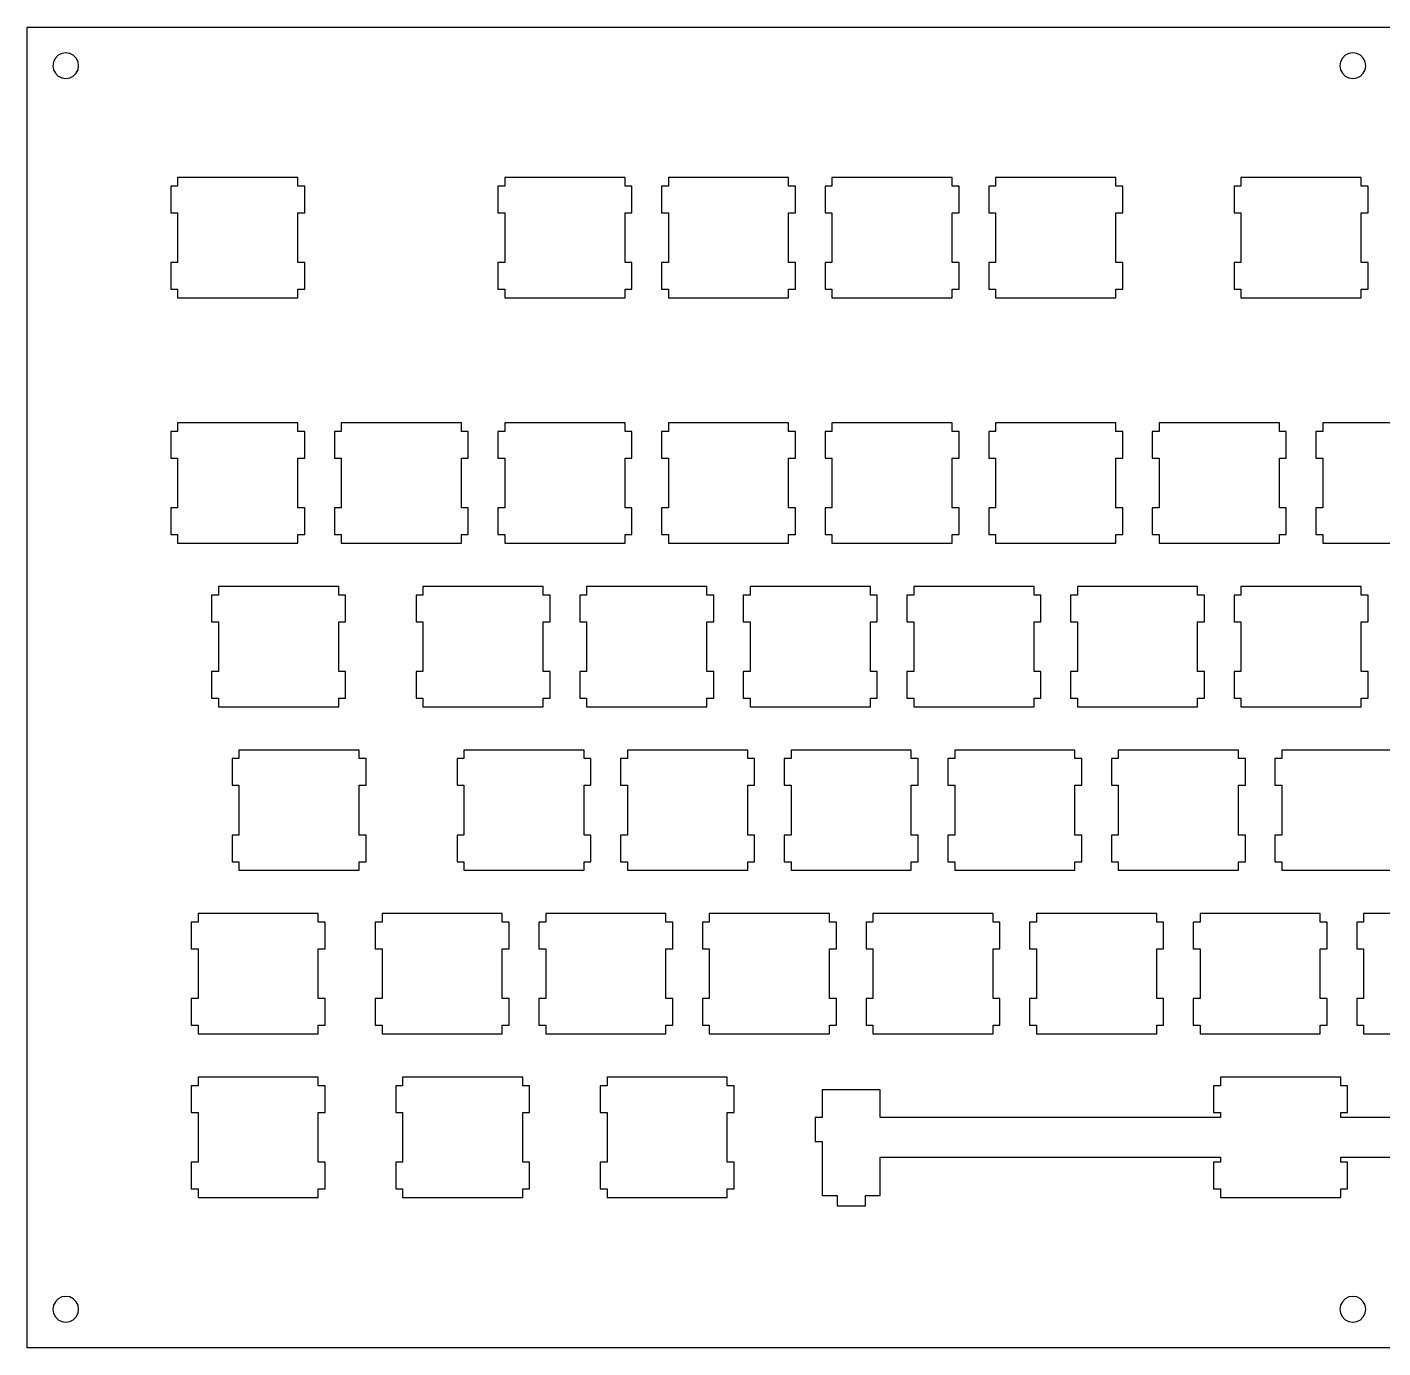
# Model space of a CAD drawing. Extents: x 0 to 459, y 0 to 154.
# Drawn here: x 0.1 to 158, y 0.1 to 153.9 of the extents above; entities that cross this region are included whole.
import ezdxf

# ---------------------------------------------------------------- set-up
doc = ezdxf.new("R2010")
doc.units = 0
doc.layers.get('0').update_dxf_attribs({"linetype": 'CONTINUOUS'})

msp = doc.modelspace()

# ---------------------------------------------------------------- linework, layer by layer
at = {"color": 0}
for p, q in [((0.09371, 153.906), (458.72, 153.906)), ((0.09371, 0.07993), (0.09371, 153.906)), ((3.38033, 150.288), (3.16673, 149.87)), ((3.71242, 150.62), (3.38033, 150.288)), ((4.12997, 150.833), (3.71242, 150.62)), ((4.59437, 150.906), (4.12997, 150.833)), ((5.05739, 150.833), (4.59437, 150.906)), ((5.47493, 150.62), (5.05739, 150.833)), ((5.80704, 150.288), (5.47493, 150.62)), ((6.01927, 149.87), (5.80704, 150.288)), ((153.254, 150.288), (153.042, 149.87)), ((153.586, 150.62), (153.254, 150.288)), ((154.005, 150.833), (153.586, 150.62)), ((154.468, 150.906), (154.005, 150.833)), ((154.932, 150.833), (154.468, 150.906)), ((155.35, 150.62), (154.932, 150.833)), ((155.681, 150.288), (155.35, 150.62)), ((155.895, 149.87), (155.681, 150.288)), ((3.16673, 149.87), (3.0937, 149.406)), ((3.0937, 149.406), (3.16673, 148.942)), ((3.16673, 148.942), (3.38033, 148.525)), ((3.38033, 148.525), (3.71242, 148.193)), ((5.47493, 148.193), (5.80704, 148.525)), ((5.80704, 148.525), (6.01927, 148.942)), ((6.09367, 149.406), (6.01927, 149.87)), ((6.01927, 148.942), (6.09367, 149.406)), ((153.042, 149.87), (152.969, 149.406)), ((152.969, 149.406), (153.042, 148.942)), ((153.042, 148.942), (153.254, 148.525)), ((153.254, 148.525), (153.586, 148.193)), ((155.35, 148.193), (155.681, 148.525)), ((155.681, 148.525), (155.895, 148.942)), ((155.969, 149.406), (155.895, 149.87)), ((155.895, 148.942), (155.969, 149.406)), ((3.71242, 148.193), (4.12997, 147.981)), ((4.12997, 147.981), (4.59437, 147.906)), ((4.59437, 147.906), (5.05739, 147.981)), ((5.05739, 147.981), (5.47493, 148.193)), ((153.586, 148.193), (154.005, 147.981)), ((154.005, 147.981), (154.468, 147.906)), ((154.468, 147.906), (154.932, 147.981)), ((154.932, 147.981), (155.35, 148.193)), ((17.6182, 136.382), (17.6182, 135.381)), ((31.6191, 136.382), (17.6182, 136.382)), ((31.6191, 135.381), (31.6191, 136.382)), ((55.7181, 136.382), (55.7181, 135.381)), ((69.7191, 136.382), (55.7181, 136.382)), ((69.7191, 135.381), (69.7191, 136.382)), ((74.7681, 136.382), (74.7681, 135.381)), ((88.7691, 136.382), (74.7681, 136.382)), ((88.7691, 135.381), (88.7691, 136.382)), ((93.8181, 136.382), (93.8181, 135.381)), ((107.819, 136.382), (93.8181, 136.382)), ((107.819, 135.381), (107.819, 136.382)), ((112.868, 136.382), (112.868, 135.381)), ((126.868, 136.382), (112.868, 136.382)), ((126.868, 135.381), (126.868, 136.382)), ((141.443, 136.382), (141.443, 135.381)), ((155.444, 136.382), (141.443, 136.382)), ((155.444, 135.381), (155.444, 136.382)), ((17.6182, 135.381), (16.8176, 135.381)), ((16.8176, 135.381), (16.8176, 132.281)), ((32.4183, 135.381), (31.6191, 135.381)), ((32.4183, 132.281), (32.4183, 135.381)), ((55.7181, 135.381), (54.919, 135.381)), ((54.919, 135.381), (54.919, 132.281)), ((70.5185, 135.381), (69.7191, 135.381)), ((70.5185, 132.281), (70.5185, 135.381)), ((74.7681, 135.381), (73.969, 135.381)), ((73.969, 135.381), (73.969, 132.281)), ((89.5685, 135.381), (88.7691, 135.381)), ((89.5685, 132.281), (89.5685, 135.381)), ((93.8181, 135.381), (93.019, 135.381)), ((93.019, 135.381), (93.019, 132.281)), ((108.619, 135.381), (107.819, 135.381)), ((108.619, 132.281), (108.619, 135.381)), ((112.868, 135.381), (112.069, 135.381)), ((112.069, 135.381), (112.069, 132.281)), ((127.669, 135.381), (126.868, 135.381)), ((127.669, 132.281), (127.669, 135.381)), ((141.443, 135.381), (140.643, 135.381)), ((140.643, 135.381), (140.643, 132.281)), ((156.244, 135.381), (155.444, 135.381)), ((156.244, 132.281), (156.244, 135.381)), ((16.8176, 132.281), (17.6182, 132.281)), ((17.6182, 132.281), (17.6182, 126.482)), ((31.6191, 126.482), (31.6191, 132.281)), ((31.6191, 132.281), (32.4183, 132.281)), ((54.919, 132.281), (55.7181, 132.281)), ((55.7181, 132.281), (55.7181, 126.482)), ((69.7191, 126.482), (69.7191, 132.281)), ((69.7191, 132.281), (70.5185, 132.281)), ((73.969, 132.281), (74.7681, 132.281)), ((74.7681, 132.281), (74.7681, 126.482)), ((88.7691, 126.482), (88.7691, 132.281)), ((88.7691, 132.281), (89.5685, 132.281)), ((93.019, 132.281), (93.8181, 132.281)), ((93.8181, 132.281), (93.8181, 126.482)), ((107.819, 126.482), (107.819, 132.281)), ((107.819, 132.281), (108.619, 132.281)), ((112.069, 132.281), (112.868, 132.281)), ((112.868, 132.281), (112.868, 126.482)), ((126.868, 126.482), (126.868, 132.281)), ((126.868, 132.281), (127.669, 132.281)), ((140.643, 132.281), (141.443, 132.281)), ((141.443, 132.281), (141.443, 126.482)), ((155.444, 126.482), (155.444, 132.281)), ((155.444, 132.281), (156.244, 132.281)), ((17.6182, 126.482), (16.8176, 126.482)), ((16.8176, 126.482), (16.8176, 123.381)), ((32.4183, 126.482), (31.6191, 126.482)), ((32.4183, 123.381), (32.4183, 126.482)), ((55.7181, 126.482), (54.919, 126.482)), ((54.919, 126.482), (54.919, 123.381)), ((70.5185, 126.482), (69.7191, 126.482)), ((70.5185, 123.381), (70.5185, 126.482)), ((74.7681, 126.482), (73.969, 126.482)), ((73.969, 126.482), (73.969, 123.381)), ((89.5685, 126.482), (88.7691, 126.482)), ((89.5685, 123.381), (89.5685, 126.482)), ((93.8181, 126.482), (93.019, 126.482)), ((93.019, 126.482), (93.019, 123.381)), ((108.619, 126.482), (107.819, 126.482)), ((108.619, 123.381), (108.619, 126.482)), ((112.868, 126.482), (112.069, 126.482)), ((112.069, 126.482), (112.069, 123.381)), ((127.669, 126.482), (126.868, 126.482)), ((127.669, 123.381), (127.669, 126.482)), ((141.443, 126.482), (140.643, 126.482)), ((140.643, 126.482), (140.643, 123.381)), ((156.244, 126.482), (155.444, 126.482)), ((156.244, 123.381), (156.244, 126.482)), ((16.8176, 123.381), (17.6182, 123.381)), ((17.6182, 123.381), (17.6182, 122.381)), ((31.6191, 122.381), (31.6191, 123.381)), ((31.6191, 123.381), (32.4183, 123.381)), ((54.919, 123.381), (55.7181, 123.381)), ((55.7181, 123.381), (55.7181, 122.381)), ((69.7191, 122.381), (69.7191, 123.381)), ((69.7191, 123.381), (70.5185, 123.381)), ((73.969, 123.381), (74.7681, 123.381)), ((74.7681, 123.381), (74.7681, 122.381)), ((88.7691, 122.381), (88.7691, 123.381)), ((88.7691, 123.381), (89.5685, 123.381)), ((93.019, 123.381), (93.8181, 123.381)), ((93.8181, 123.381), (93.8181, 122.381)), ((107.819, 122.381), (107.819, 123.381)), ((107.819, 123.381), (108.619, 123.381)), ((112.069, 123.381), (112.868, 123.381)), ((112.868, 123.381), (112.868, 122.381)), ((126.868, 122.381), (126.868, 123.381)), ((126.868, 123.381), (127.669, 123.381)), ((140.643, 123.381), (141.443, 123.381)), ((141.443, 123.381), (141.443, 122.381)), ((155.444, 122.381), (155.444, 123.381)), ((155.444, 123.381), (156.244, 123.381)), ((17.6182, 122.381), (31.6191, 122.381)), ((55.7181, 122.381), (69.7191, 122.381)), ((74.7681, 122.381), (88.7691, 122.381)), ((93.8181, 122.381), (107.819, 122.381)), ((112.868, 122.381), (126.868, 122.381)), ((141.443, 122.381), (155.444, 122.381)), ((17.6182, 107.807), (17.6182, 106.806)), ((31.6191, 107.807), (17.6182, 107.807)), ((31.6191, 106.806), (31.6191, 107.807)), ((36.6681, 107.807), (36.6681, 106.806)), ((50.6691, 107.807), (36.6681, 107.807)), ((50.6691, 106.806), (50.6691, 107.807)), ((55.7181, 107.807), (55.7181, 106.806)), ((69.7191, 107.807), (55.7181, 107.807)), ((69.7191, 106.806), (69.7191, 107.807)), ((74.7681, 107.807), (74.7681, 106.806)), ((88.7691, 107.807), (74.7681, 107.807)), ((88.7691, 106.806), (88.7691, 107.807)), ((93.8181, 107.807), (93.8181, 106.806)), ((107.819, 107.807), (93.8181, 107.807)), ((107.819, 106.806), (107.819, 107.807)), ((112.868, 107.807), (112.868, 106.806)), ((126.868, 107.807), (112.868, 107.807)), ((126.868, 106.806), (126.868, 107.807)), ((131.918, 107.807), (131.918, 106.806)), ((145.919, 107.807), (131.918, 107.807)), ((145.919, 106.806), (145.919, 107.807)), ((150.968, 107.807), (150.968, 106.806)), ((164.969, 107.807), (150.968, 107.807)), ((17.6182, 106.806), (16.8176, 106.806)), ((16.8176, 106.806), (16.8176, 103.706)), ((32.4183, 106.806), (31.6191, 106.806)), ((32.4183, 103.706), (32.4183, 106.806)), ((36.6681, 106.806), (35.869, 106.806)), ((35.869, 106.806), (35.869, 103.706)), ((51.4685, 106.806), (50.6691, 106.806)), ((51.4685, 103.706), (51.4685, 106.806)), ((55.7181, 106.806), (54.919, 106.806)), ((54.919, 106.806), (54.919, 103.706)), ((70.5185, 106.806), (69.7191, 106.806)), ((70.5185, 103.706), (70.5185, 106.806)), ((74.7681, 106.806), (73.969, 106.806)), ((73.969, 106.806), (73.969, 103.706)), ((89.5685, 106.806), (88.7691, 106.806)), ((89.5685, 103.706), (89.5685, 106.806)), ((93.8181, 106.806), (93.019, 106.806)), ((93.019, 106.806), (93.019, 103.706)), ((108.619, 106.806), (107.819, 106.806)), ((108.619, 103.706), (108.619, 106.806)), ((112.868, 106.806), (112.069, 106.806)), ((112.069, 106.806), (112.069, 103.706)), ((127.669, 106.806), (126.868, 106.806)), ((127.669, 103.706), (127.669, 106.806)), ((131.918, 106.806), (131.118, 106.806)), ((131.118, 106.806), (131.118, 103.706)), ((146.719, 106.806), (145.919, 106.806)), ((146.719, 103.706), (146.719, 106.806)), ((150.968, 106.806), (150.169, 106.806)), ((150.169, 106.806), (150.169, 103.706)), ((16.8176, 103.706), (17.6182, 103.706)), ((17.6182, 103.706), (17.6182, 97.9054)), ((31.6191, 97.9054), (31.6191, 103.706)), ((31.6191, 103.706), (32.4183, 103.706)), ((35.869, 103.706), (36.6681, 103.706)), ((36.6681, 103.706), (36.6681, 97.9054)), ((50.6691, 97.9054), (50.6691, 103.706)), ((50.6691, 103.706), (51.4685, 103.706)), ((54.919, 103.706), (55.7181, 103.706)), ((55.7181, 103.706), (55.7181, 97.9054)), ((69.7191, 97.9054), (69.7191, 103.706)), ((69.7191, 103.706), (70.5185, 103.706)), ((73.969, 103.706), (74.7681, 103.706)), ((74.7681, 103.706), (74.7681, 97.9054)), ((88.7691, 97.9054), (88.7691, 103.706)), ((88.7691, 103.706), (89.5685, 103.706)), ((93.019, 103.706), (93.8181, 103.706)), ((93.8181, 103.706), (93.8181, 97.9054)), ((107.819, 97.9054), (107.819, 103.706)), ((107.819, 103.706), (108.619, 103.706)), ((112.069, 103.706), (112.868, 103.706)), ((112.868, 103.706), (112.868, 97.9054)), ((126.868, 97.9054), (126.868, 103.706)), ((126.868, 103.706), (127.669, 103.706)), ((131.118, 103.706), (131.918, 103.706)), ((131.918, 103.706), (131.918, 97.9054)), ((145.919, 97.9054), (145.919, 103.706)), ((145.919, 103.706), (146.719, 103.706)), ((150.169, 103.706), (150.968, 103.706)), ((150.968, 103.706), (150.968, 97.9054)), ((17.6182, 97.9054), (16.8176, 97.9054)), ((16.8176, 97.9054), (16.8176, 94.8076)), ((32.4183, 97.9054), (31.6191, 97.9054)), ((32.4183, 94.8076), (32.4183, 97.9054)), ((36.6681, 97.9054), (35.869, 97.9054)), ((35.869, 97.9054), (35.869, 94.8076)), ((51.4685, 97.9054), (50.6691, 97.9054)), ((51.4685, 94.8076), (51.4685, 97.9054)), ((55.7181, 97.9054), (54.919, 97.9054)), ((54.919, 97.9054), (54.919, 94.8076)), ((70.5185, 97.9054), (69.7191, 97.9054)), ((70.5185, 94.8076), (70.5185, 97.9054)), ((74.7681, 97.9054), (73.969, 97.9054)), ((73.969, 97.9054), (73.969, 94.8076)), ((89.5685, 97.9054), (88.7691, 97.9054)), ((89.5685, 94.8076), (89.5685, 97.9054)), ((93.8181, 97.9054), (93.019, 97.9054)), ((93.019, 97.9054), (93.019, 94.8076)), ((108.619, 97.9054), (107.819, 97.9054)), ((108.619, 94.8076), (108.619, 97.9054)), ((112.868, 97.9054), (112.069, 97.9054)), ((112.069, 97.9054), (112.069, 94.8076)), ((127.669, 97.9054), (126.868, 97.9054)), ((127.669, 94.8076), (127.669, 97.9054)), ((131.918, 97.9054), (131.118, 97.9054)), ((131.118, 97.9054), (131.118, 94.8076)), ((146.719, 97.9054), (145.919, 97.9054)), ((146.719, 94.8076), (146.719, 97.9054)), ((150.968, 97.9054), (150.169, 97.9054)), ((150.169, 97.9054), (150.169, 94.8076)), ((16.8176, 94.8076), (17.6182, 94.8076)), ((17.6182, 94.8076), (17.6182, 93.8071)), ((31.6191, 93.8071), (31.6191, 94.8076)), ((31.6191, 94.8076), (32.4183, 94.8076)), ((35.869, 94.8076), (36.6681, 94.8076)), ((36.6681, 94.8076), (36.6681, 93.8071)), ((50.6691, 93.8071), (50.6691, 94.8076)), ((50.6691, 94.8076), (51.4685, 94.8076)), ((54.919, 94.8076), (55.7181, 94.8076)), ((55.7181, 94.8076), (55.7181, 93.8071)), ((69.7191, 93.8071), (69.7191, 94.8076)), ((69.7191, 94.8076), (70.5185, 94.8076)), ((73.969, 94.8076), (74.7681, 94.8076)), ((74.7681, 94.8076), (74.7681, 93.8071)), ((88.7691, 93.8071), (88.7691, 94.8076)), ((88.7691, 94.8076), (89.5685, 94.8076)), ((93.019, 94.8076), (93.8181, 94.8076)), ((93.8181, 94.8076), (93.8181, 93.8071)), ((107.819, 93.8071), (107.819, 94.8076)), ((107.819, 94.8076), (108.619, 94.8076)), ((112.069, 94.8076), (112.868, 94.8076)), ((112.868, 94.8076), (112.868, 93.8071)), ((126.868, 93.8071), (126.868, 94.8076)), ((126.868, 94.8076), (127.669, 94.8076)), ((131.118, 94.8076), (131.918, 94.8076)), ((131.918, 94.8076), (131.918, 93.8071)), ((145.919, 93.8071), (145.919, 94.8076)), ((145.919, 94.8076), (146.719, 94.8076)), ((150.169, 94.8076), (150.968, 94.8076)), ((150.968, 94.8076), (150.968, 93.8071)), ((17.6182, 93.8071), (31.6191, 93.8071)), ((36.6681, 93.8071), (50.6691, 93.8071)), ((55.7181, 93.8071), (69.7191, 93.8071)), ((74.7681, 93.8071), (88.7691, 93.8071)), ((93.8181, 93.8071), (107.819, 93.8071)), ((112.868, 93.8071), (126.868, 93.8071)), ((131.918, 93.8071), (145.919, 93.8071)), ((150.968, 93.8071), (164.969, 93.8071)), ((22.3807, 88.7568), (22.3807, 87.7563)), ((36.3802, 88.7568), (22.3807, 88.7568)), ((36.3802, 87.7563), (36.3802, 88.7568)), ((46.1931, 88.7568), (46.1931, 87.7563)), ((60.1927, 88.7568), (46.1931, 88.7568)), ((60.1927, 87.7563), (60.1927, 88.7568)), ((65.2431, 88.7568), (65.2431, 87.7563)), ((79.2441, 88.7568), (65.2431, 88.7568)), ((79.2441, 87.7563), (79.2441, 88.7568)), ((84.2931, 88.7568), (84.2931, 87.7563)), ((98.2941, 88.7568), (84.2931, 88.7568)), ((98.2941, 87.7563), (98.2941, 88.7568)), ((103.343, 88.7568), (103.343, 87.7563)), ((117.344, 88.7568), (103.343, 88.7568)), ((117.344, 87.7563), (117.344, 88.7568)), ((122.393, 88.7568), (122.393, 87.7563)), ((136.394, 88.7568), (122.393, 88.7568)), ((136.394, 87.7563), (136.394, 88.7568)), ((141.443, 88.7568), (141.443, 87.7563)), ((155.444, 88.7568), (141.443, 88.7568)), ((155.444, 87.7563), (155.444, 88.7568)), ((22.3807, 87.7563), (21.5801, 87.7563)), ((21.5801, 87.7563), (21.5801, 84.6557)), ((37.181, 87.7563), (36.3802, 87.7563)), ((37.181, 84.6557), (37.181, 87.7563)), ((46.1931, 87.7563), (45.394, 87.7563)), ((45.394, 87.7563), (45.394, 84.6557)), ((60.9935, 87.7563), (60.1927, 87.7563)), ((60.9935, 84.6557), (60.9935, 87.7563)), ((65.2431, 87.7563), (64.444, 87.7563)), ((64.444, 87.7563), (64.444, 84.6557)), ((80.0435, 87.7563), (79.2441, 87.7563)), ((80.0435, 84.6557), (80.0435, 87.7563)), ((84.2931, 87.7563), (83.494, 87.7563)), ((83.494, 87.7563), (83.494, 84.6557)), ((99.0935, 87.7563), (98.2941, 87.7563)), ((99.0935, 84.6557), (99.0935, 87.7563)), ((103.343, 87.7563), (102.544, 87.7563)), ((102.544, 87.7563), (102.544, 84.6557)), ((118.144, 87.7563), (117.344, 87.7563)), ((118.144, 84.6557), (118.144, 87.7563)), ((122.393, 87.7563), (121.594, 87.7563)), ((121.594, 87.7563), (121.594, 84.6557)), ((137.194, 87.7563), (136.394, 87.7563)), ((137.194, 84.6557), (137.194, 87.7563)), ((141.443, 87.7563), (140.644, 87.7563)), ((140.644, 87.7563), (140.644, 84.6557)), ((156.244, 87.7563), (155.444, 87.7563)), ((156.244, 84.6557), (156.244, 87.7563)), ((21.5801, 84.6557), (22.3807, 84.6557)), ((22.3807, 84.6557), (22.3807, 78.8554)), ((36.3802, 78.8554), (36.3802, 84.6557)), ((36.3802, 84.6557), (37.181, 84.6557)), ((45.394, 84.6557), (46.1931, 84.6557)), ((46.1931, 84.6557), (46.1931, 78.8554)), ((60.1927, 78.8554), (60.1927, 84.6557)), ((60.1927, 84.6557), (60.9935, 84.6557)), ((64.444, 84.6557), (65.2431, 84.6557)), ((65.2431, 84.6557), (65.2431, 78.8554)), ((79.2441, 78.8554), (79.2441, 84.6557)), ((79.2441, 84.6557), (80.0435, 84.6557)), ((83.494, 84.6557), (84.2931, 84.6557)), ((84.2931, 84.6557), (84.2931, 78.8554)), ((98.2941, 78.8554), (98.2941, 84.6557)), ((98.2941, 84.6557), (99.0935, 84.6557)), ((102.544, 84.6557), (103.343, 84.6557)), ((103.343, 84.6557), (103.343, 78.8554)), ((117.344, 78.8554), (117.344, 84.6557)), ((117.344, 84.6557), (118.144, 84.6557)), ((121.594, 84.6557), (122.393, 84.6557)), ((122.393, 84.6557), (122.393, 78.8554)), ((136.394, 78.8554), (136.394, 84.6557)), ((136.394, 84.6557), (137.194, 84.6557)), ((140.644, 84.6557), (141.443, 84.6557)), ((141.443, 84.6557), (141.443, 78.8554)), ((155.444, 78.8554), (155.444, 84.6557)), ((155.444, 84.6557), (156.244, 84.6557)), ((22.3807, 78.8554), (21.5801, 78.8554)), ((21.5801, 78.8554), (21.5801, 75.7562)), ((37.181, 78.8554), (36.3802, 78.8554)), ((37.181, 75.7562), (37.181, 78.8554)), ((46.1931, 78.8554), (45.394, 78.8554)), ((45.394, 78.8554), (45.394, 75.7562)), ((60.9935, 78.8554), (60.1927, 78.8554)), ((60.9935, 75.7562), (60.9935, 78.8554)), ((65.2431, 78.8554), (64.444, 78.8554)), ((64.444, 78.8554), (64.444, 75.7562)), ((80.0435, 78.8554), (79.2441, 78.8554)), ((80.0435, 75.7562), (80.0435, 78.8554)), ((84.2931, 78.8554), (83.494, 78.8554)), ((83.494, 78.8554), (83.494, 75.7562)), ((99.0935, 78.8554), (98.2941, 78.8554)), ((99.0935, 75.7562), (99.0935, 78.8554)), ((103.343, 78.8554), (102.544, 78.8554)), ((102.544, 78.8554), (102.544, 75.7562)), ((118.144, 78.8554), (117.344, 78.8554)), ((118.144, 75.7562), (118.144, 78.8554)), ((122.393, 78.8554), (121.594, 78.8554)), ((121.594, 78.8554), (121.594, 75.7562)), ((137.194, 78.8554), (136.394, 78.8554)), ((137.194, 75.7562), (137.194, 78.8554)), ((141.443, 78.8554), (140.644, 78.8554)), ((140.644, 78.8554), (140.644, 75.7562)), ((156.244, 78.8554), (155.444, 78.8554)), ((156.244, 75.7562), (156.244, 78.8554)), ((21.5801, 75.7562), (22.3807, 75.7562)), ((22.3807, 75.7562), (22.3807, 74.7557)), ((22.3807, 74.7557), (36.3802, 74.7557)), ((36.3802, 74.7557), (36.3802, 75.7562)), ((36.3802, 75.7562), (37.181, 75.7562)), ((45.394, 75.7562), (46.1931, 75.7562)), ((46.1931, 75.7562), (46.1931, 74.7557)), ((46.1931, 74.7557), (60.1927, 74.7557)), ((60.1927, 74.7557), (60.1927, 75.7562)), ((60.1927, 75.7562), (60.9935, 75.7562)), ((64.444, 75.7562), (65.2431, 75.7562)), ((65.2431, 75.7562), (65.2431, 74.7557)), ((65.2431, 74.7557), (79.2441, 74.7557)), ((79.2441, 74.7557), (79.2441, 75.7562)), ((79.2441, 75.7562), (80.0435, 75.7562)), ((83.494, 75.7562), (84.2931, 75.7562)), ((84.2931, 75.7562), (84.2931, 74.7557)), ((84.2931, 74.7557), (98.2941, 74.7557)), ((98.2941, 74.7557), (98.2941, 75.7562)), ((98.2941, 75.7562), (99.0935, 75.7562)), ((102.544, 75.7562), (103.343, 75.7562)), ((103.343, 75.7562), (103.343, 74.7557)), ((103.343, 74.7557), (117.344, 74.7557)), ((117.344, 74.7557), (117.344, 75.7562)), ((117.344, 75.7562), (118.144, 75.7562)), ((121.594, 75.7562), (122.393, 75.7562)), ((122.393, 75.7562), (122.393, 74.7557)), ((122.393, 74.7557), (136.394, 74.7557)), ((136.394, 74.7557), (136.394, 75.7562)), ((136.394, 75.7562), (137.194, 75.7562)), ((140.644, 75.7562), (141.443, 75.7562)), ((141.443, 75.7562), (141.443, 74.7557)), ((141.443, 74.7557), (155.444, 74.7557)), ((155.444, 74.7557), (155.444, 75.7562)), ((155.444, 75.7562), (156.244, 75.7562)), ((24.762, 69.7068), (24.762, 68.7063)), ((38.7615, 69.7068), (24.762, 69.7068)), ((38.7615, 68.7063), (38.7615, 69.7068)), ((50.9556, 69.7068), (50.9556, 68.7063)), ((64.9552, 69.7068), (50.9556, 69.7068)), ((64.9552, 68.7063), (64.9552, 69.7068)), ((70.0056, 69.7068), (70.0056, 68.7063)), ((84.0052, 69.7068), (70.0056, 69.7068)), ((84.0052, 68.7063), (84.0052, 69.7068)), ((89.0556, 69.7068), (89.0556, 68.7063)), ((103.055, 69.7068), (89.0556, 69.7068)), ((103.055, 68.7063), (103.055, 69.7068)), ((108.106, 69.7068), (108.106, 68.7063)), ((122.105, 69.7068), (108.106, 69.7068)), ((122.105, 68.7063), (122.105, 69.7068)), ((127.156, 69.7068), (127.156, 68.7063)), ((141.155, 69.7068), (127.156, 69.7068)), ((141.155, 68.7063), (141.155, 69.7068)), ((146.206, 69.7068), (146.206, 68.7063)), ((160.205, 69.7068), (146.206, 69.7068)), ((24.762, 68.7063), (23.9613, 68.7063)), ((23.9613, 68.7063), (23.9613, 65.6057)), ((39.5623, 68.7063), (38.7615, 68.7063)), ((39.5623, 65.6057), (39.5623, 68.7063)), ((50.9556, 68.7063), (50.1551, 68.7063)), ((50.1551, 68.7063), (50.1551, 65.6057)), ((65.756, 68.7063), (64.9552, 68.7063)), ((65.756, 65.6057), (65.756, 68.7063)), ((70.0056, 68.7063), (69.2051, 68.7063)), ((69.2051, 68.7063), (69.2051, 65.6057)), ((84.806, 68.7063), (84.0052, 68.7063)), ((84.806, 65.6057), (84.806, 68.7063)), ((89.0556, 68.7063), (88.2551, 68.7063)), ((88.2551, 68.7063), (88.2551, 65.6057)), ((103.856, 68.7063), (103.055, 68.7063)), ((103.856, 65.6057), (103.856, 68.7063)), ((108.106, 68.7063), (107.305, 68.7063)), ((107.305, 68.7063), (107.305, 65.6057)), ((122.906, 68.7063), (122.105, 68.7063)), ((122.906, 65.6057), (122.906, 68.7063)), ((127.156, 68.7063), (126.355, 68.7063)), ((126.355, 68.7063), (126.355, 65.6057)), ((141.956, 68.7063), (141.155, 68.7063)), ((141.956, 65.6057), (141.956, 68.7063)), ((146.206, 68.7063), (145.405, 68.7063)), ((145.405, 68.7063), (145.405, 65.6057)), ((23.9613, 65.6057), (24.762, 65.6057)), ((24.762, 65.6057), (24.762, 59.8054)), ((38.7615, 59.8054), (38.7615, 65.6057)), ((38.7615, 65.6057), (39.5623, 65.6057)), ((50.1551, 65.6057), (50.9556, 65.6057)), ((50.9556, 65.6057), (50.9556, 59.8054)), ((64.9552, 59.8054), (64.9552, 65.6057)), ((64.9552, 65.6057), (65.756, 65.6057)), ((69.2051, 65.6057), (70.0056, 65.6057)), ((70.0056, 65.6057), (70.0056, 59.8054)), ((84.0052, 59.8054), (84.0052, 65.6057)), ((84.0052, 65.6057), (84.806, 65.6057)), ((88.2551, 65.6057), (89.0556, 65.6057)), ((89.0556, 65.6057), (89.0556, 59.8054)), ((103.055, 59.8054), (103.055, 65.6057)), ((103.055, 65.6057), (103.856, 65.6057)), ((107.305, 65.6057), (108.106, 65.6057)), ((108.106, 65.6057), (108.106, 59.8054)), ((122.105, 59.8054), (122.105, 65.6057)), ((122.105, 65.6057), (122.906, 65.6057)), ((126.355, 65.6057), (127.156, 65.6057)), ((127.156, 65.6057), (127.156, 59.8054)), ((141.155, 59.8054), (141.155, 65.6057)), ((141.155, 65.6057), (141.956, 65.6057)), ((145.405, 65.6057), (146.206, 65.6057)), ((146.206, 65.6057), (146.206, 59.8054)), ((24.762, 59.8054), (23.9613, 59.8054)), ((23.9613, 59.8054), (23.9613, 56.7062)), ((39.5623, 59.8054), (38.7615, 59.8054)), ((39.5623, 56.7062), (39.5623, 59.8054)), ((50.9556, 59.8054), (50.1551, 59.8054)), ((50.1551, 59.8054), (50.1551, 56.7062)), ((65.756, 59.8054), (64.9552, 59.8054)), ((65.756, 56.7062), (65.756, 59.8054)), ((70.0056, 59.8054), (69.2051, 59.8054)), ((69.2051, 59.8054), (69.2051, 56.7062)), ((84.806, 59.8054), (84.0052, 59.8054)), ((84.806, 56.7062), (84.806, 59.8054)), ((89.0556, 59.8054), (88.2551, 59.8054)), ((88.2551, 59.8054), (88.2551, 56.7062)), ((103.856, 59.8054), (103.055, 59.8054)), ((103.856, 56.7062), (103.856, 59.8054)), ((108.106, 59.8054), (107.305, 59.8054)), ((107.305, 59.8054), (107.305, 56.7062)), ((122.906, 59.8054), (122.105, 59.8054)), ((122.906, 56.7062), (122.906, 59.8054)), ((127.156, 59.8054), (126.355, 59.8054)), ((126.355, 59.8054), (126.355, 56.7062)), ((141.956, 59.8054), (141.155, 59.8054)), ((141.956, 56.7062), (141.956, 59.8054)), ((146.206, 59.8054), (145.405, 59.8054)), ((145.405, 59.8054), (145.405, 56.7062)), ((23.9613, 56.7062), (24.762, 56.7062)), ((24.762, 56.7062), (24.762, 55.7057)), ((24.762, 55.7057), (38.7615, 55.7057)), ((38.7615, 55.7057), (38.7615, 56.7062)), ((38.7615, 56.7062), (39.5623, 56.7062)), ((50.1551, 56.7062), (50.9556, 56.7062)), ((50.9556, 56.7062), (50.9556, 55.7057)), ((50.9556, 55.7057), (64.9552, 55.7057)), ((64.9552, 55.7057), (64.9552, 56.7062)), ((64.9552, 56.7062), (65.756, 56.7062)), ((69.2051, 56.7062), (70.0056, 56.7062)), ((70.0056, 56.7062), (70.0056, 55.7057)), ((70.0056, 55.7057), (84.0052, 55.7057)), ((84.0052, 55.7057), (84.0052, 56.7062)), ((84.0052, 56.7062), (84.806, 56.7062)), ((88.2551, 56.7062), (89.0556, 56.7062)), ((89.0556, 56.7062), (89.0556, 55.7057)), ((89.0556, 55.7057), (103.055, 55.7057)), ((103.055, 55.7057), (103.055, 56.7062)), ((103.055, 56.7062), (103.856, 56.7062)), ((107.305, 56.7062), (108.106, 56.7062)), ((108.106, 56.7062), (108.106, 55.7057)), ((108.106, 55.7057), (122.105, 55.7057)), ((122.105, 55.7057), (122.105, 56.7062)), ((122.105, 56.7062), (122.906, 56.7062)), ((126.355, 56.7062), (127.156, 56.7062)), ((127.156, 56.7062), (127.156, 55.7057)), ((127.156, 55.7057), (141.155, 55.7057)), ((141.155, 55.7057), (141.155, 56.7062)), ((141.155, 56.7062), (141.956, 56.7062)), ((145.405, 56.7062), (146.206, 56.7062)), ((146.206, 56.7062), (146.206, 55.7057)), ((146.206, 55.7057), (160.205, 55.7057)), ((19.9995, 50.6568), (19.9995, 49.6563)), ((34.0003, 50.6568), (19.9995, 50.6568)), ((34.0003, 49.6563), (34.0003, 50.6568)), ((41.4306, 50.6568), (41.4306, 49.6563)), ((55.4302, 50.6568), (41.4306, 50.6568)), ((55.4302, 49.6563), (55.4302, 50.6568)), ((60.4806, 50.6568), (60.4806, 49.6563)), ((74.4802, 50.6568), (60.4806, 50.6568)), ((74.4802, 49.6563), (74.4802, 50.6568)), ((79.5306, 50.6568), (79.5306, 49.6563)), ((93.5302, 50.6568), (79.5306, 50.6568)), ((93.5302, 49.6563), (93.5302, 50.6568)), ((98.5806, 50.6568), (98.5806, 49.6563)), ((112.58, 50.6568), (98.5806, 50.6568)), ((112.58, 49.6563), (112.58, 50.6568)), ((117.631, 50.6568), (117.631, 49.6563)), ((131.63, 50.6568), (117.631, 50.6568)), ((131.63, 49.6563), (131.63, 50.6568)), ((136.681, 50.6568), (136.681, 49.6563)), ((150.68, 50.6568), (136.681, 50.6568)), ((150.68, 49.6563), (150.68, 50.6568)), ((155.731, 50.6568), (155.731, 49.6563)), ((169.73, 50.6568), (155.731, 50.6568)), ((19.9995, 49.6563), (19.2002, 49.6563)), ((19.2002, 49.6563), (19.2002, 46.5557)), ((34.7996, 49.6563), (34.0003, 49.6563)), ((34.7996, 46.5557), (34.7996, 49.6563)), ((41.4306, 49.6563), (40.6301, 49.6563)), ((40.6301, 49.6563), (40.6301, 46.5557)), ((56.231, 49.6563), (55.4302, 49.6563)), ((56.231, 46.5557), (56.231, 49.6563)), ((60.4806, 49.6563), (59.6801, 49.6563)), ((59.6801, 49.6563), (59.6801, 46.5557)), ((75.281, 49.6563), (74.4802, 49.6563)), ((75.281, 46.5557), (75.281, 49.6563)), ((79.5306, 49.6563), (78.7301, 49.6563)), ((78.7301, 49.6563), (78.7301, 46.5557)), ((94.331, 49.6563), (93.5302, 49.6563)), ((94.331, 46.5557), (94.331, 49.6563)), ((98.5806, 49.6563), (97.7801, 49.6563)), ((97.7801, 49.6563), (97.7801, 46.5557)), ((113.381, 49.6563), (112.58, 49.6563)), ((113.381, 46.5557), (113.381, 49.6563)), ((117.631, 49.6563), (116.83, 49.6563)), ((116.83, 49.6563), (116.83, 46.5557)), ((132.431, 49.6563), (131.63, 49.6563)), ((132.431, 46.5557), (132.431, 49.6563)), ((136.681, 49.6563), (135.88, 49.6563)), ((135.88, 49.6563), (135.88, 46.5557)), ((151.481, 49.6563), (150.68, 49.6563)), ((151.481, 46.5557), (151.481, 49.6563)), ((155.731, 49.6563), (154.93, 49.6563)), ((154.93, 49.6563), (154.93, 46.5557)), ((19.2002, 46.5557), (19.9995, 46.5557)), ((19.9995, 46.5557), (19.9995, 40.7554)), ((34.0003, 40.7554), (34.0003, 46.5557)), ((34.0003, 46.5557), (34.7996, 46.5557)), ((40.6301, 46.5557), (41.4306, 46.5557)), ((41.4306, 46.5557), (41.4306, 40.7554)), ((55.4302, 40.7554), (55.4302, 46.5557)), ((55.4302, 46.5557), (56.231, 46.5557)), ((59.6801, 46.5557), (60.4806, 46.5557)), ((60.4806, 46.5557), (60.4806, 40.7554)), ((74.4802, 40.7554), (74.4802, 46.5557)), ((74.4802, 46.5557), (75.281, 46.5557)), ((78.7301, 46.5557), (79.5306, 46.5557)), ((79.5306, 46.5557), (79.5306, 40.7554)), ((93.5302, 40.7554), (93.5302, 46.5557)), ((93.5302, 46.5557), (94.331, 46.5557)), ((97.7801, 46.5557), (98.5806, 46.5557)), ((98.5806, 46.5557), (98.5806, 40.7554)), ((112.58, 40.7554), (112.58, 46.5557)), ((112.58, 46.5557), (113.381, 46.5557)), ((116.83, 46.5557), (117.631, 46.5557)), ((117.631, 46.5557), (117.631, 40.7554)), ((131.63, 40.7554), (131.63, 46.5557)), ((131.63, 46.5557), (132.431, 46.5557)), ((135.88, 46.5557), (136.681, 46.5557)), ((136.681, 46.5557), (136.681, 40.7554)), ((150.68, 40.7554), (150.68, 46.5557)), ((150.68, 46.5557), (151.481, 46.5557)), ((154.93, 46.5557), (155.731, 46.5557)), ((155.731, 46.5557), (155.731, 40.7554)), ((19.9995, 40.7554), (19.2002, 40.7554)), ((19.2002, 40.7554), (19.2002, 37.6562)), ((34.7996, 40.7554), (34.0003, 40.7554)), ((34.7996, 37.6562), (34.7996, 40.7554)), ((41.4306, 40.7554), (40.6301, 40.7554)), ((40.6301, 40.7554), (40.6301, 37.6562)), ((56.231, 40.7554), (55.4302, 40.7554)), ((56.231, 37.6562), (56.231, 40.7554)), ((60.4806, 40.7554), (59.6801, 40.7554)), ((59.6801, 40.7554), (59.6801, 37.6562)), ((75.281, 40.7554), (74.4802, 40.7554)), ((75.281, 37.6562), (75.281, 40.7554)), ((79.5306, 40.7554), (78.7301, 40.7554)), ((78.7301, 40.7554), (78.7301, 37.6562)), ((94.331, 40.7554), (93.5302, 40.7554)), ((94.331, 37.6562), (94.331, 40.7554)), ((98.5806, 40.7554), (97.7801, 40.7554)), ((97.7801, 40.7554), (97.7801, 37.6562)), ((113.381, 40.7554), (112.58, 40.7554)), ((113.381, 37.6562), (113.381, 40.7554)), ((117.631, 40.7554), (116.83, 40.7554)), ((116.83, 40.7554), (116.83, 37.6562)), ((132.431, 40.7554), (131.63, 40.7554)), ((132.431, 37.6562), (132.431, 40.7554)), ((136.681, 40.7554), (135.88, 40.7554)), ((135.88, 40.7554), (135.88, 37.6562)), ((151.481, 40.7554), (150.68, 40.7554)), ((151.481, 37.6562), (151.481, 40.7554)), ((155.731, 40.7554), (154.93, 40.7554)), ((154.93, 40.7554), (154.93, 37.6562)), ((19.2002, 37.6562), (19.9995, 37.6562)), ((19.9995, 37.6562), (19.9995, 36.6557)), ((19.9995, 36.6557), (34.0003, 36.6557)), ((34.0003, 36.6557), (34.0003, 37.6562)), ((34.0003, 37.6562), (34.7996, 37.6562)), ((40.6301, 37.6562), (41.4306, 37.6562)), ((41.4306, 37.6562), (41.4306, 36.6557)), ((41.4306, 36.6557), (55.4302, 36.6557)), ((55.4302, 36.6557), (55.4302, 37.6562)), ((55.4302, 37.6562), (56.231, 37.6562)), ((59.6801, 37.6562), (60.4806, 37.6562)), ((60.4806, 37.6562), (60.4806, 36.6557)), ((60.4806, 36.6557), (74.4802, 36.6557)), ((74.4802, 36.6557), (74.4802, 37.6562)), ((74.4802, 37.6562), (75.281, 37.6562)), ((78.7301, 37.6562), (79.5306, 37.6562)), ((79.5306, 37.6562), (79.5306, 36.6557)), ((79.5306, 36.6557), (93.5302, 36.6557)), ((93.5302, 36.6557), (93.5302, 37.6562)), ((93.5302, 37.6562), (94.331, 37.6562)), ((97.7801, 37.6562), (98.5806, 37.6562)), ((98.5806, 37.6562), (98.5806, 36.6557)), ((98.5806, 36.6557), (112.58, 36.6557)), ((112.58, 36.6557), (112.58, 37.6562)), ((112.58, 37.6562), (113.381, 37.6562)), ((116.83, 37.6562), (117.631, 37.6562)), ((117.631, 37.6562), (117.631, 36.6557)), ((117.631, 36.6557), (131.63, 36.6557)), ((131.63, 36.6557), (131.63, 37.6562)), ((131.63, 37.6562), (132.431, 37.6562)), ((135.88, 37.6562), (136.681, 37.6562)), ((136.681, 37.6562), (136.681, 36.6557)), ((136.681, 36.6557), (150.68, 36.6557)), ((150.68, 36.6557), (150.68, 37.6562)), ((150.68, 37.6562), (151.481, 37.6562)), ((154.93, 37.6562), (155.731, 37.6562)), ((155.731, 37.6562), (155.731, 36.6557)), ((155.731, 36.6557), (169.73, 36.6557)), ((19.9995, 31.6067), (19.9995, 30.6062)), ((34.0003, 31.6067), (19.9995, 31.6067)), ((34.0003, 30.6062), (34.0003, 31.6067)), ((43.8118, 31.6067), (43.8118, 30.6062)), ((57.8115, 31.6067), (43.8118, 31.6067)), ((57.8115, 30.6062), (57.8115, 31.6067)), ((67.6243, 31.6067), (67.6243, 30.6062)), ((81.6254, 31.6067), (67.6243, 31.6067)), ((81.6254, 30.6062), (81.6254, 31.6067)), ((139.062, 31.6067), (139.062, 30.6062)), ((153.061, 31.6067), (139.062, 31.6067)), ((153.061, 30.6062), (153.061, 31.6067)), ((19.9995, 30.6062), (19.2002, 30.6062)), ((19.2002, 30.6062), (19.2002, 27.5057)), ((34.7996, 30.6062), (34.0003, 30.6062)), ((34.7996, 27.5057), (34.7996, 30.6062)), ((43.8118, 30.6062), (43.0114, 30.6062)), ((43.0114, 30.6062), (43.0114, 27.5057)), ((58.6123, 30.6062), (57.8115, 30.6062)), ((58.6123, 27.5057), (58.6123, 30.6062)), ((67.6243, 30.6062), (66.8253, 30.6062)), ((66.8253, 30.6062), (66.8253, 27.5057)), ((82.4248, 30.6062), (81.6254, 30.6062)), ((82.4248, 27.5057), (82.4248, 30.6062)), ((99.4364, 30.1363), (92.6867, 30.1363)), ((92.6867, 30.1363), (92.6867, 26.9062)), ((99.4364, 26.9062), (99.4364, 30.1363)), ((139.062, 30.6062), (138.261, 30.6062)), ((138.261, 30.6062), (138.261, 27.5057)), ((153.862, 30.6062), (153.061, 30.6062)), ((153.862, 27.5057), (153.862, 30.6062)), ((19.2002, 27.5057), (19.9995, 27.5057)), ((19.9995, 27.5057), (19.9995, 21.7055)), ((34.0003, 21.7055), (34.0003, 27.5057)), ((34.0003, 27.5057), (34.7996, 27.5057)), ((43.0114, 27.5057), (43.8118, 27.5057)), ((43.8118, 27.5057), (43.8118, 21.7055)), ((57.8115, 21.7055), (57.8115, 27.5057)), ((57.8115, 27.5057), (58.6123, 27.5057)), ((66.8253, 27.5057), (67.6243, 27.5057)), ((67.6243, 27.5057), (67.6243, 21.7055)), ((81.6254, 21.7055), (81.6254, 27.5057)), ((81.6254, 27.5057), (82.4248, 27.5057)), ((92.6867, 26.9062), (91.8616, 26.9062)), ((91.8616, 26.9062), (91.8616, 24.106)), ((139.062, 26.9062), (99.4364, 26.9062)), ((138.261, 27.5057), (139.062, 27.5057)), ((139.062, 27.5057), (139.062, 26.9062)), ((153.061, 26.9062), (153.061, 27.5057)), ((153.061, 27.5057), (153.862, 27.5057)), ((192.687, 26.9062), (153.061, 26.9062)), ((91.8616, 24.106), (92.6867, 24.106)), ((92.6867, 24.106), (92.6867, 17.836)), ((99.4364, 17.836), (99.4364, 22.3063)), ((99.4364, 22.3063), (139.062, 22.3063)), ((139.062, 22.3063), (139.062, 21.7055)), ((153.061, 21.7055), (153.061, 22.3063)), ((153.061, 22.3063), (192.687, 22.3063)), ((19.9995, 21.7055), (19.2002, 21.7055)), ((19.2002, 21.7055), (19.2002, 18.6063)), ((34.7996, 21.7055), (34.0003, 21.7055)), ((34.7996, 18.6063), (34.7996, 21.7055)), ((43.8118, 21.7055), (43.0114, 21.7055)), ((43.0114, 21.7055), (43.0114, 18.6063)), ((58.6123, 21.7055), (57.8115, 21.7055)), ((58.6123, 18.6063), (58.6123, 21.7055)), ((67.6243, 21.7055), (66.8253, 21.7055)), ((66.8253, 21.7055), (66.8253, 18.6063)), ((82.4248, 21.7055), (81.6254, 21.7055)), ((82.4248, 18.6063), (82.4248, 21.7055)), ((139.062, 21.7055), (138.261, 21.7055)), ((138.261, 21.7055), (138.261, 18.6063)), ((153.862, 21.7055), (153.061, 21.7055)), ((153.862, 18.6063), (153.862, 21.7055)), ((19.2002, 18.6063), (19.9995, 18.6063)), ((19.9995, 18.6063), (19.9995, 17.6058)), ((19.9995, 17.6058), (34.0003, 17.6058)), ((34.0003, 17.6058), (34.0003, 18.6063)), ((34.0003, 18.6063), (34.7996, 18.6063)), ((43.0114, 18.6063), (43.8118, 18.6063)), ((43.8118, 18.6063), (43.8118, 17.6058)), ((43.8118, 17.6058), (57.8115, 17.6058)), ((57.8115, 17.6058), (57.8115, 18.6063)), ((57.8115, 18.6063), (58.6123, 18.6063)), ((66.8253, 18.6063), (67.6243, 18.6063)), ((67.6243, 18.6063), (67.6243, 17.6058)), ((67.6243, 17.6058), (81.6254, 17.6058)), ((81.6254, 17.6058), (81.6254, 18.6063)), ((81.6254, 18.6063), (82.4248, 18.6063)), ((92.6867, 17.836), (94.4122, 17.836)), ((94.4122, 17.836), (94.4122, 16.6357)), ((97.7113, 16.6357), (97.7113, 17.836)), ((97.7113, 17.836), (99.4364, 17.836)), ((138.261, 18.6063), (139.062, 18.6063)), ((139.062, 18.6063), (139.062, 17.6058)), ((139.062, 17.6058), (153.061, 17.6058)), ((153.061, 17.6058), (153.061, 18.6063)), ((153.061, 18.6063), (153.862, 18.6063)), ((94.4122, 16.6357), (97.7113, 16.6357)), ((3.16673, 5.04363), (3.0937, 4.58061)), ((3.38033, 5.46255), (3.16673, 5.04363)), ((3.71242, 5.79466), (3.38033, 5.46255)), ((4.12997, 6.00685), (3.71242, 5.79466)), ((4.59437, 6.07991), (4.12997, 6.00685)), ((5.05739, 6.00685), (4.59437, 6.07991)), ((5.47493, 5.79466), (5.05739, 6.00685)), ((5.80704, 5.46255), (5.47493, 5.79466)), ((6.01927, 5.04363), (5.80704, 5.46255)), ((6.09367, 4.58061), (6.01927, 5.04363)), ((153.042, 5.04363), (152.969, 4.58061)), ((153.254, 5.46255), (153.042, 5.04363)), ((153.586, 5.79466), (153.254, 5.46255)), ((154.005, 6.00685), (153.586, 5.79466)), ((154.468, 6.07991), (154.005, 6.00685)), ((154.932, 6.00685), (154.468, 6.07991)), ((155.35, 5.79466), (154.932, 6.00685)), ((155.681, 5.46255), (155.35, 5.79466)), ((155.895, 5.04363), (155.681, 5.46255)), ((155.969, 4.58061), (155.895, 5.04363)), ((3.0937, 4.58061), (3.16673, 4.11759)), ((3.16673, 4.11759), (3.38033, 3.69866)), ((3.38033, 3.69866), (3.71242, 3.36655)), ((3.71242, 3.36655), (4.12997, 3.15433)), ((5.05739, 3.15433), (5.47493, 3.36655)), ((5.47493, 3.36655), (5.80704, 3.69866)), ((5.80704, 3.69866), (6.01927, 4.11759)), ((6.01927, 4.11759), (6.09367, 4.58061)), ((152.969, 4.58061), (153.042, 4.11759)), ((153.042, 4.11759), (153.254, 3.69866)), ((153.254, 3.69866), (153.586, 3.36655)), ((153.586, 3.36655), (154.005, 3.15433)), ((154.932, 3.15433), (155.35, 3.36655)), ((155.35, 3.36655), (155.681, 3.69866)), ((155.681, 3.69866), (155.895, 4.11759)), ((155.895, 4.11759), (155.969, 4.58061)), ((4.12997, 3.15433), (4.59437, 3.07992)), ((4.59437, 3.07992), (5.05739, 3.15433)), ((154.005, 3.15433), (154.468, 3.07992)), ((154.468, 3.07992), (154.932, 3.15433)), ((458.72, 0.07993), (0.09371, 0.07993))]:
    msp.add_line(p, q, dxfattribs=at)

doc.saveas('drawing.dxf')
